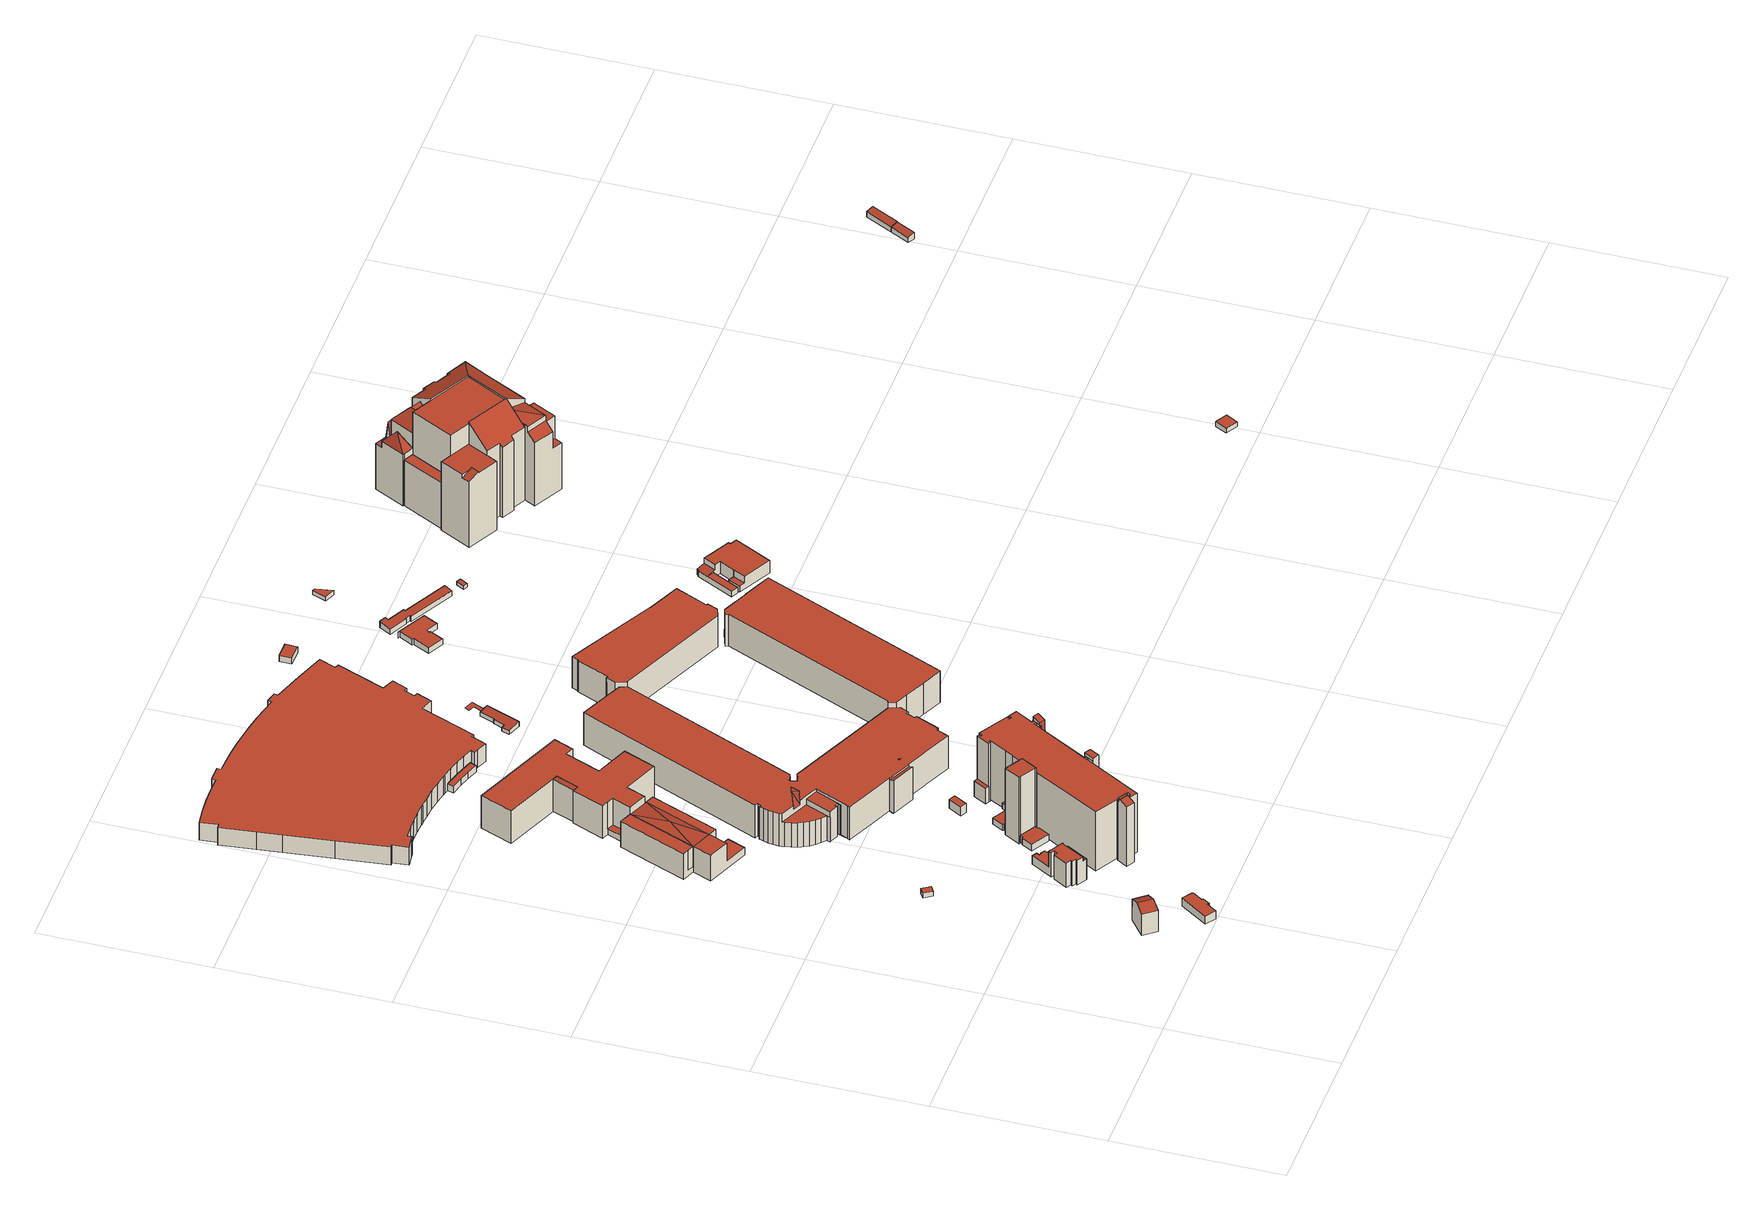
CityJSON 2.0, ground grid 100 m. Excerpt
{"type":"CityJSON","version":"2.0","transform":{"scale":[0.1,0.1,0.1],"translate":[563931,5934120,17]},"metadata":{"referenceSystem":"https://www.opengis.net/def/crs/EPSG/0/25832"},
"CityObjects":{
"building1":{"type":"Building","attributes":{"Gemeindeschluessel":"02100111","Geometrietyp2DReferenz":"3000","function":"31001_2070","roofType":"3100","measuredHeight":17,"storeysAboveGround":4},"address":[{"country":"Germany","locality":"Hamburg","thoroughfareNumber":"19","thoroughfareName":"Budapester Straße","postcode":"20359"}],"geometry":[{"type":"Solid","lod":"2","boundaries":[[[[0,1,2,3]],[[3,2,4,5]],[[4,6,7,5]],[[6,4,2,1,8]],[[7,6,8,9]],[[7,9,0,3,5]],[[8,1,0,9]]]],"semantics":{"surfaces":[{"type":"RoofSurface"},{"type":"WallSurface"},{"type":"GroundSurface"}],"values":[[0,1,2,1,1,1,0]]}}]},
"building2":{"type":"Building","attributes":{"Gemeindeschluessel":"02100111","Geometrietyp2DReferenz":"3000","function":"31001_2100","roofType":"1000","measuredHeight":5.37,"storeysAboveGround":2},"address":[{"country":"Germany","locality":"Hamburg","thoroughfareNumber":"16","thoroughfareName":"Budapester Straße","postcode":"20359"}],"geometry":[{"type":"Solid","lod":"2","boundaries":[[[[10,11,12,13,14,15,16,17,18]],[[19,20,21,22,23,24,25,26,27]],[[17,16,19,27]],[[16,15,20,19]],[[15,14,21,20]],[[14,13,22,21]],[[13,12,23,22]],[[12,11,24,23]],[[11,10,25,24]],[[10,18,26,25]],[[18,17,27,26]]]],"semantics":{"surfaces":[{"type":"RoofSurface"},{"type":"GroundSurface"},{"type":"WallSurface"}],"values":[[0,1,2,2,2,2,2,2,2,2,2]]}}]},
"building3":{"type":"Building","attributes":{"Gemeindeschluessel":"02100111","Geometrietyp2DReferenz":"3000","function":"31001_2500","roofType":"1000","measuredHeight":3.4,"storeysAboveGround":1},"address":[{"country":"Germany","locality":"Hamburg","thoroughfareName":"Heiligengeistfeld","postcode":"20359"}],"geometry":[{"type":"Solid","lod":"2","boundaries":[[[[28,29,30,31]],[[32,33,34,35]],[[30,29,32,35]],[[29,28,33,32]],[[28,31,34,33]],[[31,30,35,34]]]],"semantics":{"surfaces":[{"type":"RoofSurface"},{"type":"GroundSurface"},{"type":"WallSurface"}],"values":[[0,1,2,2,2,2]]}}]},
"building4":{"type":"Building","attributes":{"Gemeindeschluessel":"02100111","Geometrietyp2DReferenz":"3000","function":"31001_2500","roofType":"1000","measuredHeight":16.58,"storeysAboveGround":5},"address":[{"country":"Germany","locality":"Hamburg","thoroughfareName":"Budapester Straße","postcode":"20359"}],"geometry":[{"type":"Solid","lod":"2","boundaries":[[[[36,37,38,39,40,41,42,43,44,45,46,47,48,49]],[[50,51,52,53]],[[54,55,56,57]],[[48,47,58,59]],[[47,46,60,58]],[[46,45,61,60]],[[45,44,62,61]],[[42,41,56,55]],[[41,40,63,64]],[[40,39,52,51]],[[38,37,65,66]],[[37,36,67,65]],[[36,49,68,67]],[[49,48,59,68]],[[50,53,69,70]],[[71,72,73,74]],[[72,75,76,73]],[[77,78,79,80]],[[81,82,83,84]],[[82,85,86,83]],[[85,87,88,86]],[[87,89,90,88]],[[89,91,92,90]],[[93,94,95,96]],[[84,62,44,43,97,81]],[[98,78,77,94,93,75,72,71,91,89,87,85,82,81,97,99]],[[79,100,101,64,63,70,69,66,65,67,68,59,58,60,61,62,84,83,86,88,90,92,74,73,76,96,95,80]],[[100,98,99,54,57,101]],[[79,78,98,100]],[[95,94,77,80]],[[76,75,93,96]],[[92,91,71,74]],[[69,53,52,39,38,66]],[[63,40,51,50,70]],[[101,57,56,41,64]],[[97,43,42,55,54,99]]]],"semantics":{"surfaces":[{"type":"RoofSurface"},{"type":"WallSurface"},{"type":"GroundSurface"}],"values":[[0,0,0,1,1,1,1,1,1,1,1,1,1,1,1,1,1,1,1,1,1,1,1,1,1,0,2,1,1,1,1,1,1,1,1,1]]}}]},
"building5":{"type":"Building","attributes":{"Gemeindeschluessel":"02100111","Geometrietyp2DReferenz":"3000","function":"31001_2500","roofType":"1000","measuredHeight":4.61,"storeysAboveGround":1},"address":[{"country":"Germany","locality":"Hamburg","thoroughfareName":"Budapester Straße","postcode":"20359"}],"geometry":[{"type":"Solid","lod":"2","boundaries":[[[[102,103,104,105,106,107,108,109]],[[110,111,112,113,114,115,116,117]],[[108,107,110,117]],[[107,106,111,110]],[[106,105,112,111]],[[105,104,113,112]],[[104,103,114,113]],[[103,102,115,114]],[[102,109,116,115]],[[109,108,117,116]]]],"semantics":{"surfaces":[{"type":"RoofSurface"},{"type":"GroundSurface"},{"type":"WallSurface"}],"values":[[0,1,2,2,2,2,2,2,2,2]]}}]},
"building6":{"type":"Building","attributes":{"name":"Berufliche Schule für Banken, Versicherungen und Recht mit Beruflichem Gymnasium St. Pauli","Gemeindeschluessel":"02100111","Geometrietyp2DReferenz":"3000","function":"31001_3020","roofType":"1000","measuredHeight":22.19,"storeysAboveGround":5},"address":[{"country":"Germany","locality":"Hamburg","thoroughfareNumber":"58","thoroughfareName":"Budapester Straße","postcode":"20359"}],"geometry":[{"type":"Solid","lod":"2","boundaries":[[[[118,119,120,121,122,123]],[[124,125,126]],[[126,125,127]],[[128,129,130,131]],[[132,126,127,133]],[[134,135,136,137]],[[138,124,126,132]],[[139,140,141,142]],[[143,144,145]],[[122,121,146,147]],[[120,119,125,143,145]],[[119,118,127,125]],[[127,118,123,148,149]],[[150,151,124,131,130]],[[124,151,152,125]],[[152,153,144,143,125]],[[154,155,156,157]],[[155,158,159,156]],[[135,133,127,136]],[[127,149,160,137,136]],[[161,162,163,164]],[[162,165,166,163]],[[165,167,142,141]],[[168,128,131,124,169]],[[124,138,170,169]],[[168,171,129,128]],[[167,172,139,142]],[[172,173,140,139]],[[174,175,176,177]],[[178,179,180,181]],[[179,182,183,180]],[[184,185,186,187]],[[185,148,123,122,147,186]],[[175,188,189,176]],[[182,190,191,183]],[[181,192,193,178]],[[173,172,167,165,162,161,194,171,168,169,170,188,175,174,190,182,179,178,193,195,196]],[[197,157,156,159,187,186,147,146,198,199,200,201,164,163,166,202,203,192,181,180,183,191,177,176,189,204]],[[205,153,152,151,150,206]],[[155,154,160,149,148,185,184,158]],[[146,121,120,145,144,153,205,198]],[[200,150,130,129,171,194,201]],[[184,187,159,158]],[[204,138,132,133,135,134,197]],[[166,165,141,140,173,196,202]],[[189,188,170,138,204]],[[191,190,174,177]],[[201,194,161,164]],[[197,134,137,160,154,157]],[[202,196,195,203]],[[203,195,193,192]],[[150,200,199,206]],[[206,199,198,205]]]],"semantics":{"surfaces":[{"type":"RoofSurface"},{"type":"WallSurface"},{"type":"GroundSurface"}],"values":[[0,0,0,0,0,0,0,0,0,1,1,1,1,1,1,1,1,1,1,1,1,1,1,1,1,1,1,1,1,1,1,1,1,1,1,1,0,2,0,0,1,1,1,1,1,1,1,1,1,1,1,1,1]]}}]},
"building7":{"type":"Building","attributes":{"Gemeindeschluessel":"02100111","Geometrietyp2DReferenz":"3000","function":"31001_2500","roofType":"1000","measuredHeight":4.19,"storeysAboveGround":1},"address":[{"country":"Germany","locality":"Hamburg","thoroughfareName":"Budapester Straße","postcode":"20359"}],"geometry":[{"type":"Solid","lod":"2","boundaries":[[[[207,208,209,210,211,212,213,214]],[[215,216,217,218,219,220,221,222]],[[213,212,215,222]],[[212,211,216,215]],[[211,210,217,216]],[[210,209,218,217]],[[209,208,219,218]],[[208,207,220,219]],[[207,214,221,220]],[[214,213,222,221]]]],"semantics":{"surfaces":[{"type":"RoofSurface"},{"type":"GroundSurface"},{"type":"WallSurface"}],"values":[[0,1,2,2,2,2,2,2,2,2]]}}]},
"building8":{"type":"Building","attributes":{"Gemeindeschluessel":"02100111","Geometrietyp2DReferenz":"3000","function":"31001_2500","roofType":"1000","measuredHeight":45.59,"storeysAboveGround":8},"address":[{"country":"Germany","locality":"Hamburg","thoroughfareNumber":"18","thoroughfareName":"Budapester Straße","postcode":"20359"}],"geometry":[{"type":"Solid","lod":"2","boundaries":[[[[223,224,225,226]],[[227,228,229,230]],[[231,232,233,234]],[[235,236,237,238]],[[239,240,241,242,243]],[[244,245,240,239]],[[246,247,248,245,244]],[[249,250,251]],[[242,252,243]],[[226,225,253,254]],[[255,256,257,258]],[[256,259,260,257]],[[261,255,258,262]],[[228,227,263,264]],[[230,229,224,223]],[[265,266,267,268]],[[266,269,270,267]],[[271,272,273,274]],[[275,276,277,271]],[[278,279,280,281]],[[281,282,283,284]],[[282,285,286,283]],[[287,288,289,290]],[[288,291,292,289]],[[293,294,295,296]],[[297,298,299,300]],[[298,301,302,299]],[[303,304,305,306]],[[304,307,308,305]],[[233,232,309,250]],[[234,233,250,249]],[[310,311,251,312]],[[313,314,315,316]],[[314,317,318,315]],[[317,319,320,318]],[[321,322,323,324]],[[237,236,325,326]],[[235,238,327,328]],[[329,330,331,332]],[[330,333,334,331]],[[333,335,336,334]],[[337,338,339,340]],[[338,341,342,339]],[[341,248,247]],[[343,344,345,346]],[[347,348,349,252]],[[290,350,351,287]],[[344,297,300,345]],[[266,265,264,263,272,271,277,352,307,304,303,326,325,301,298,297,344,343,348,347,241,248,341,338,337,353,335,333,330,329,319,317,314,313,354,311,310,322,321,294,293,285,282,281,280,291,288,287,351,269]],[[339,342,355,243,252,349,346,345,300,299,302,328,327,306,305,308,356,357,274,273,254,253,268,267,270,350,290,289,292,358,262,258,257,260,359,284,283,286,296,295,324,323,312,251,250,309,316,315,318,320,332,331,334,336,360,340]],[[253,225,224,229,228,264,265,268]],[[273,272,263,227,230,223,226,254]],[[308,307,352,356]],[[295,294,321,324]],[[241,240,245,248]],[[355,246,244,239,243]],[[349,348,343,346]],[[347,252,242,241]],[[342,341,247,246,355]],[[360,353,337,340]],[[336,335,353,360]],[[320,319,329,332]],[[323,322,310,312]],[[354,231,234,249,251,311]],[[309,232,231,354,313,316]],[[327,238,237,326,303,306]],[[302,301,325,236,235,328]],[[286,285,293,296]],[[292,291,280,279,361,358]],[[359,362,278,281,284]],[[356,352,277,276,357]],[[357,276,275,271,274]],[[262,358,361,261]],[[359,260,259,362]],[[270,269,351,350]],[[259,256,255,261,361,279,278,362]]]],"semantics":{"surfaces":[{"type":"RoofSurface"},{"type":"WallSurface"},{"type":"GroundSurface"}],"values":[[0,0,0,0,0,0,0,0,0,1,1,1,1,1,1,1,1,1,1,1,1,1,1,1,1,1,1,1,1,1,1,1,1,1,1,1,1,1,1,1,1,1,1,1,1,1,1,1,0,2,1,1,1,1,1,1,1,1,1,1,1,1,1,1,1,1,1,1,1,1,1,1,1,1,1,0]]}}]},
"building9":{"type":"Building","attributes":{"Gemeindeschluessel":"02100111","Geometrietyp2DReferenz":"3000","function":"31001_2500","roofType":"1000","measuredHeight":6.09,"storeysAboveGround":1},"address":[{"country":"Germany","locality":"Hamburg","thoroughfareName":"Budapester Straße","postcode":"20359"}],"geometry":[{"type":"Solid","lod":"2","boundaries":[[[[363,364,365,366]],[[367,368,369,370]],[[365,364,367,370]],[[364,363,368,367]],[[363,366,369,368]],[[366,365,370,369]]]],"semantics":{"surfaces":[{"type":"RoofSurface"},{"type":"GroundSurface"},{"type":"WallSurface"}],"values":[[0,1,2,2,2,2]]}}]},
"building10":{"type":"Building","attributes":{"Gemeindeschluessel":"02100111","Geometrietyp2DReferenz":"3000","function":"31001_2500","roofType":"1000","measuredHeight":3.79,"storeysAboveGround":1},"address":[{"country":"Germany","locality":"Hamburg","thoroughfareName":"Budapester Straße","postcode":"20359"}],"geometry":[{"type":"Solid","lod":"2","boundaries":[[[[371,372,373,374]],[[375,376,377,378]],[[376,371,374,377]],[[375,372,371,376]],[[378,373,372,375]],[[377,374,373,378]]]],"semantics":{"surfaces":[{"type":"GroundSurface"},{"type":"RoofSurface"},{"type":"WallSurface"}],"values":[[0,1,2,2,2,2]]}}]},
"building11":{"type":"Building","attributes":{"Gemeindeschluessel":"02100111","Geometrietyp2DReferenz":"3000","function":"51009_1610","roofType":"1000","measuredHeight":4.45},"address":[{"country":"Germany","locality":"Hamburg","postcode":"20359"}],"geometry":[{"type":"Solid","lod":"2","boundaries":[[[[379,380,381,382]],[[383,379,382,384]],[[385,383,384,386]],[[387,388,385,386]],[[387,389,390,388]],[[389,391,392,390]],[[392,391,381,380]],[[384,382,381,391,389,387,386]],[[383,385,388,390,392,380,379]]]],"semantics":{"surfaces":[{"type":"WallSurface"},{"type":"GroundSurface"},{"type":"RoofSurface"}],"values":[[0,0,0,0,0,0,0,1,2]]}}]},
"building12":{"type":"Building","attributes":{"Gemeindeschluessel":"02100111","Geometrietyp2DReferenz":"3000","function":"31001_3230","roofType":"1000","measuredHeight":22.97,"storeysAboveGround":5},"address":[{"country":"Germany","locality":"Hamburg","thoroughfareNumber":"2","thoroughfareName":"Heiligengeistfeld","postcode":"20359"}],"geometry":[{"type":"Solid","lod":"2","boundaries":[[[[393,394,395]],[[396,397,398,399,400,401,402,403,404]],[[405,393,406]],[[407,408,409,410]],[[411,412,413]],[[414,415,416,417]],[[418,419,420,421]],[[422,423,424,425,426]],[[427,428,429,430]],[[431,432,433,434]],[[432,435,436,433]],[[435,437,438,436]],[[437,439,440,438]],[[439,441,442,440]],[[441,443,444,442]],[[443,445,446,444]],[[447,394,393]],[[448,449,450,451]],[[452,453,454,455]],[[453,456,457,454]],[[456,458,459,457]],[[458,460,461,459]],[[460,462,463,461]],[[403,402,464,465]],[[400,399,423,422]],[[399,398,466,423]],[[398,397,467,466]],[[397,396,468,467]],[[396,404,469,468]],[[470,471,395]],[[472,473,474,428]],[[406,471,475]],[[405,476,393]],[[405,406,475,476]],[[477,478,479,480]],[[409,408,427,430]],[[410,409,430,481]],[[482,483,412,411]],[[484,485,417,416]],[[483,486,413,412]],[[486,482,411,413]],[[487,488,489,490]],[[491,492,493,494]],[[415,414,495,496]],[[497,498,420,419]],[[418,421,499,500]],[[501,502,425,503]],[[502,504,426,425]],[[505,506,507,508]],[[509,510,511,512,513,514,515,516,446,445]],[[517,464,402,401,518,519,470,395,394,447,520,521,522]],[[523,524,525,526,489,488,527,528,529,530,531,532]],[[533,534,535,536,537,538,539,540,541,542]],[[543,544,545,474,473,546,547,548,549,501,503,550]],[[551,494,493,552,553,554,555,500,499,556,557,558,490,489,526,525,524,523,532,559,481,430,429,428,474,545,544,543,550,503,425,424,423,466,467,468,469,560,455,454,457,459,461,463,561,562,563,451,450,564,434,433,436,438,440,442,444,446,516,515,514,513,565,566,496,495,567,568,569,508,507,480,479,570,571,572,540,539,538,537,536,573,574]],[[447,393,476,475,471,470,519,518,575,504,502,501,549,548,547,546,473,472,576,577,531,530,529,528,527,488,487,578,579,498,497,580,581,582,492,491,583,584,585,535,534,533,542,541,586,587,588,478,477,589,590,506,505,591,592,485,484,593,512,511,510,509,445,443,441,439,437,435,432,431,520],[486,483,482]],[[448,594,595,596,462,460,458,456,453,452,465,464,517,522,521,449]],[[587,586,541,540,572,571,570,588]],[[569,568,592,591,505,508]],[[551,574,597,598,583,491,494]],[[553,552,493,492,582,581,580,554]],[[599,597,574,573,536,535,585]],[[499,421,420,498,579,557,556]],[[419,418,500,555,554,580,497]],[[600,599,585,584,583,598]],[[558,557,579,578,487,490]],[[568,567,495,414,417,485,592]],[[416,415,496,566,484]],[[484,566,565,513,512,593]],[[559,532,531,577,407,410,481]],[[506,590,601,507]],[[477,480,602,601,590,589]],[[570,479,478,588]],[[408,407,577,576,472,428,427]],[[575,518,401,400,422,426,504]],[[469,404,403,465,452,455,560]],[[463,462,596,595,562,561]],[[562,595,594,448,451,563]],[[450,449,521,520,431,434,564]],[[599,600,598,597]],[[480,507,601,602]],[[406,393,395,471]]]],"semantics":{"surfaces":[{"type":"RoofSurface"},{"type":"WallSurface"},{"type":"GroundSurface"}],"values":[[0,0,0,0,0,0,0,0,0,1,1,1,1,1,1,1,1,1,1,1,1,1,1,1,1,1,1,1,1,1,1,1,1,1,1,1,1,1,1,1,1,1,1,1,1,1,1,1,1,1,1,1,1,1,2,0,0,1,1,1,1,1,1,1,1,1,1,1,1,1,1,1,1,1,1,1,1,1,1,0,0,0]]}}]},
"building13":{"type":"Building","attributes":{"Gemeindeschluessel":"02100111","Geometrietyp2DReferenz":"3000","function":"31001_2010","roofType":"1000","measuredHeight":12.13,"storeysAboveGround":3},"address":[{"country":"Germany","locality":"Hamburg","thoroughfareNumber":"60","thoroughfareName":"Budapester Straße","postcode":"20359"}],"geometry":[{"type":"Solid","lod":"2","boundaries":[[[[603,604,605,606,607,608,609,610,611,612,613,614,615,616,617,618,619,620,621,622,623,624,625,626,627,628,629,630,631,632,633,634,635,636,637,638,639,640,641,642,643,644,645,646,647,648,649,650,651,652,653,654,655,656,657,658,659,660,661,662,663,664,665,666,667,668,669]],[[670,671,672,673,674,675,676,677,678,679,680,681,682,683,684,685,686,687,688,689,690,691,692,693,694,695,696,697,698,699,700,701,702,703,704,705,706,707,708,709,710,711,712,713,714,715,716,717,718,719,720,721,722,723,724,725,726,727,728,729,730,731,732,733,734,735,736]],[[734,603,669,735]],[[733,604,603,734]],[[732,605,604,733]],[[731,606,605,732]],[[730,607,606,731]],[[729,608,607,730]],[[728,609,608,729]],[[727,610,609,728]],[[726,611,610,727]],[[725,612,611,726]],[[724,613,612,725]],[[723,614,613,724]],[[722,615,614,723]],[[721,616,615,722]],[[720,617,616,721]],[[719,618,617,720]],[[718,619,618,719]],[[717,620,619,718]],[[716,621,620,717]],[[715,622,621,716]],[[714,623,622,715]],[[713,624,623,714]],[[712,625,624,713]],[[711,626,625,712]],[[710,627,626,711]],[[709,628,627,710]],[[708,629,628,709]],[[707,630,629,708]],[[706,631,630,707]],[[705,632,631,706]],[[704,633,632,705]],[[703,634,633,704]],[[702,635,634,703]],[[701,636,635,702]],[[700,637,636,701]],[[699,638,637,700]],[[698,639,638,699]],[[697,640,639,698]],[[696,641,640,697]],[[695,642,641,696]],[[694,643,642,695]],[[693,644,643,694]],[[692,645,644,693]],[[691,646,645,692]],[[690,647,646,691]],[[689,648,647,690]],[[688,649,648,689]],[[687,650,649,688]],[[686,651,650,687]],[[685,652,651,686]],[[684,653,652,685]],[[683,654,653,684]],[[682,655,654,683]],[[681,656,655,682]],[[680,657,656,681]],[[679,658,657,680]],[[678,659,658,679]],[[677,660,659,678]],[[676,661,660,677]],[[675,662,661,676]],[[674,663,662,675]],[[673,664,663,674]],[[672,665,664,673]],[[671,666,665,672]],[[670,667,666,671]],[[736,668,667,670]],[[735,669,668,736]]]],"semantics":{"surfaces":[{"type":"GroundSurface"},{"type":"RoofSurface"},{"type":"WallSurface"}],"values":[[0,1,2,2,2,2,2,2,2,2,2,2,2,2,2,2,2,2,2,2,2,2,2,2,2,2,2,2,2,2,2,2,2,2,2,2,2,2,2,2,2,2,2,2,2,2,2,2,2,2,2,2,2,2,2,2,2,2,2,2,2,2,2,2,2,2,2,2,2]]}}]},
"building14":{"type":"Building","attributes":{"Gemeindeschluessel":"02100111","Geometrietyp2DReferenz":"3000","function":"31001_3030","roofType":"1000","measuredHeight":3.39,"storeysAboveGround":2},"address":[{"country":"Germany","locality":"Hamburg","thoroughfareName":"Budapester Straße","postcode":"20359"}],"geometry":[{"type":"Solid","lod":"2","boundaries":[[[[737,738,739,740]],[[738,741,742,739]],[[741,743,744,742]],[[743,745,746,744]],[[745,747,748,746]],[[747,749,750,748]],[[749,751,752,750]],[[753,754,755,756]],[[752,756,755,740,739,742,744,746,748,757,758,759,760,750]],[[756,752,751,753]],[[740,755,754,737]],[[760,759,758,757,748,750]],[[754,753,751,749,747,745,743,741,738,737]]]],"semantics":{"surfaces":[{"type":"WallSurface"},{"type":"GroundSurface"},{"type":"RoofSurface"}],"values":[[0,0,0,0,0,0,0,0,1,0,0,2,2]]}}]},
"building15":{"type":"Building","attributes":{"Gemeindeschluessel":"02100111","Geometrietyp2DReferenz":"3000","function":"31001_3230","roofType":"1000","measuredHeight":21.65,"storeysAboveGround":4},"address":[{"country":"Germany","locality":"Hamburg","thoroughfareName":"Heiligengeistfeld","postcode":"20359"}],"geometry":[{"type":"Solid","lod":"2","boundaries":[[[[761,762,763]],[[764,765,766]],[[767,768,769,770]],[[771,772,773]],[[774,775,776,777]],[[775,778,779,776]],[[778,780,781,779]],[[782,783,766,765]],[[784,785,762,761]],[[769,768,771,773]],[[786,787,788,789,790,791,783,782,780,778,775,774,785,784,792]],[[793,794,795,777,776,779,781,796,797,798,799,800,801,802,803]],[[793,792,784,794]],[[802,787,786,803]],[[799,771,768,767,800]],[[801,788,787,802]],[[800,767,770,788,801]],[[788,770,769,773,772,789]],[[798,790,789,772,771,799]],[[803,786,792,793]],[[795,763,762,785,774,777]],[[794,784,761,763,795]],[[797,791,790,798]],[[796,764,766,783,791,797]],[[781,780,782,765,764,796]]]],"semantics":{"surfaces":[{"type":"RoofSurface"},{"type":"WallSurface"},{"type":"GroundSurface"}],"values":[[0,0,0,0,1,1,1,1,1,1,0,2,1,1,1,1,1,1,1,1,1,1,1,1,1]]}}]},
"building16":{"type":"Building","attributes":{"Gemeindeschluessel":"02100111","Geometrietyp2DReferenz":"3000","function":"31001_3230","roofType":"1000","measuredHeight":21.25,"storeysAboveGround":4},"address":[{"country":"Germany","locality":"Hamburg","thoroughfareName":"Heiligengeistfeld","postcode":"20359"}],"geometry":[{"type":"Solid","lod":"2","boundaries":[[[[804,805,806]],[[807,808,809]],[[810,811,804,806]],[[812,813,814,815]],[[816,817,818,819]],[[820,821,822,823]],[[824,825,808,807]],[[826,827,828,829]],[[827,830,831,828]],[[830,832,833,831]],[[822,834,835,836,837,815,814,829,828,831,833,819,818,838,823]],[[839,825,824,821,820,840,817,816,832,830,827,826,813,812,811,810,841]],[[810,806,805,837,836,841]],[[841,836,835,839]],[[834,809,808,825,839,835]],[[822,821,824,807,809,834]],[[820,823,838,840]],[[840,838,818,817]],[[816,819,833,832]],[[826,829,814,813]],[[837,805,804,811,812,815]]]],"semantics":{"surfaces":[{"type":"RoofSurface"},{"type":"WallSurface"},{"type":"GroundSurface"}],"values":[[0,0,1,1,1,1,1,1,1,1,2,0,1,1,1,1,1,1,1,1,1]]}}]},
"building17":{"type":"Building","attributes":{"Gemeindeschluessel":"02100111","Geometrietyp2DReferenz":"3000","function":"31001_2131","roofType":"1000","measuredHeight":4.2,"storeysAboveGround":1},"address":[{"country":"Germany","locality":"Hamburg","thoroughfareName":"Neuer Kamp","postcode":"20359"}],"geometry":[{"type":"Solid","lod":"2","boundaries":[[[[842,843,844,845]],[[846,847,848,849]],[[844,843,846,849]],[[843,842,847,846]],[[842,845,848,847]],[[845,844,849,848]]]],"semantics":{"surfaces":[{"type":"RoofSurface"},{"type":"GroundSurface"},{"type":"WallSurface"}],"values":[[0,1,2,2,2,2]]}}]},
"building18":{"type":"Building","attributes":{"Gemeindeschluessel":"02100111","Geometrietyp2DReferenz":"3000","function":"31001_3210","roofType":"1000","measuredHeight":3.84,"storeysAboveGround":1},"address":[{"country":"Germany","locality":"Hamburg","thoroughfareNumber":"71","thoroughfareName":"Feldstraße","postcode":"20359"}],"geometry":[{"type":"Solid","lod":"2","boundaries":[[[[850,851,852,853]],[[851,854,855,852]],[[854,856,857,855]],[[858,859,860,861]],[[862,858,861,863]],[[864,865,866,867]],[[868,869,870,871]],[[865,864,869,868,859,858,862,856,854,851,850,872]],[[853,852,855,857,863,861,860,871,870,867,866,873]],[[870,869,864,867]],[[866,865,872,873]],[[860,859,868,871]],[[873,872,850,853]],[[857,856,862,863]]]],"semantics":{"surfaces":[{"type":"WallSurface"},{"type":"RoofSurface"},{"type":"GroundSurface"}],"values":[[0,0,0,0,0,0,0,1,2,0,0,0,0,0]]}}]},
"building19":{"type":"Building","attributes":{"Gemeindeschluessel":"02100111","Geometrietyp2DReferenz":"3000","function":"31001_2600","roofType":"1000","measuredHeight":4.6,"storeysAboveGround":1},"address":[{"country":"Germany","locality":"Hamburg","thoroughfareName":"Feldstraße","postcode":"20359"}],"geometry":[{"type":"Solid","lod":"2","boundaries":[[[[874,875,876,877]],[[875,878,879,876]],[[878,880,881,879]],[[882,883,884,885]],[[883,886,887,884]],[[886,888,889,887]],[[888,890,891,889]],[[892,893,894,895]],[[880,878,875,874,893,892,890,888,886,883,882,896]],[[885,884,887,889,891,895,894,877,876,879,881,897]],[[897,896,882,885]],[[881,880,896,897]],[[894,893,874,877]],[[891,890,892,895]]]],"semantics":{"surfaces":[{"type":"WallSurface"},{"type":"RoofSurface"},{"type":"GroundSurface"}],"values":[[0,0,0,0,0,0,0,0,1,2,0,0,0,0]]}}]},
"building20":{"type":"Building","attributes":{"Gemeindeschluessel":"02100111","Geometrietyp2DReferenz":"3000","function":"31001_2600","roofType":"1000","measuredHeight":2.98,"storeysAboveGround":1},"address":[{"country":"Germany","locality":"Hamburg","thoroughfareName":"Feldstraße","postcode":"20359"}],"geometry":[{"type":"Solid","lod":"2","boundaries":[[[[898,899,900,901]],[[902,903,904,905]],[[900,899,902,905]],[[899,898,903,902]],[[898,901,904,903]],[[901,900,905,904]]]],"semantics":{"surfaces":[{"type":"RoofSurface"},{"type":"GroundSurface"},{"type":"WallSurface"}],"values":[[0,1,2,2,2,2]]}}]},
"building21":{"type":"Building","attributes":{"Gemeindeschluessel":"02100111","Geometrietyp2DReferenz":"3000","function":"31001_2600","roofType":"1000","measuredHeight":2.48,"storeysAboveGround":1},"address":[{"country":"Germany","locality":"Hamburg","thoroughfareName":"Feldstraße","postcode":"20359"}],"geometry":[{"type":"Solid","lod":"2","boundaries":[[[[906,907,908,909]],[[910,911,912,913]],[[911,906,909,912]],[[910,907,906,911]],[[913,908,907,910]],[[912,909,908,913]]]],"semantics":{"surfaces":[{"type":"GroundSurface"},{"type":"RoofSurface"},{"type":"WallSurface"}],"values":[[0,1,2,2,2,2]]}}]},
"building22":{"type":"Building","attributes":{"name":"Polizei","Gemeindeschluessel":"02100111","Geometrietyp2DReferenz":"3000","function":"31001_3070","roofType":"1000","measuredHeight":8.3,"storeysAboveGround":2},"address":[{"country":"Germany","locality":"Hamburg","thoroughfareName":"Feldstraße","postcode":"20359"}],"geometry":[{"type":"Solid","lod":"2","boundaries":[[[[914,915,916,917,918,919,920,921]],[[922,923,924,925]],[[926,921,920]],[[927,928,929,930]],[[919,918,931,932]],[[918,917,933,931]],[[914,921,934]],[[935,936,937,938]],[[939,940,916,915]],[[941,942,943,944]],[[942,945,946,943]],[[945,947,948,946]],[[945,942,941,940,939,949,936,935,950,947]],[[930,929,951,952,953,925,924,932,931,933,944,943,946,948,954]],[[920,919,932,924,923,926]],[[925,953,914,934,922]],[[936,951,929,928,937]],[[930,954,950,935,938,927]],[[933,917,916,940,941,944]],[[952,949,939,915,914,953]],[[951,936,949,952]],[[948,947,950,954]],[[938,937,928,927]],[[934,921,926,923,922]]]],"semantics":{"surfaces":[{"type":"RoofSurface"},{"type":"WallSurface"},{"type":"GroundSurface"}],"values":[[0,1,1,1,1,1,1,1,1,1,1,1,0,2,1,1,1,1,1,1,1,1,0,0]]}}]},
"building23":{"type":"Building","attributes":{"Gemeindeschluessel":"02100111","Geometrietyp2DReferenz":"3000","function":"31001_2460","roofType":"1000","measuredHeight":31.38,"storeysAboveGround":1},"address":[{"country":"Germany","locality":"Hamburg","thoroughfareName":"Feldstraße","postcode":"20359"}],"geometry":[{"type":"Solid","lod":"2","boundaries":[[[[955,956,957,958]],[[959,960,961,962]],[[957,956,959,962]],[[956,955,960,959]],[[955,958,961,960]],[[958,957,962,961]]]],"semantics":{"surfaces":[{"type":"RoofSurface"},{"type":"GroundSurface"},{"type":"WallSurface"}],"values":[[0,1,2,2,2,2]]}}]},
"building24":{"type":"Building","attributes":{"Gemeindeschluessel":"02100111","Geometrietyp2DReferenz":"3000","function":"31001_2010","roofType":"1000","measuredHeight":61.82,"storeysAboveGround":6},"address":[{"country":"Germany","locality":"Hamburg","thoroughfareNumber":"66","thoroughfareName":"Feldstraße","postcode":"20359"}],"geometry":[{"type":"Solid","lod":"2","boundaries":[[[[963,964,965,966,967]],[[968,969,970,971,972,973,974,975,976]],[[977,978,979,980,981]],[[982,979,978]],[[983,978,977]],[[984,985,986,987,988]],[[989,982,978,983]],[[990,991,992,993,994,995]],[[985,984,996]],[[997,994,998,999]],[[999,998,1000]],[[985,1001,1002,1003,1004,986]],[[1005,1006,995,997,999]],[[1001,985,996]],[[1007,1005,999,1000,1008]],[[1009,1010,1011,1012]],[[1013,972,1014,1015,1016,1017]],[[1018,1019,1013,1017]],[[1020,1021,1022,1023]],[[1024,1025,1026,1027]],[[1028,1029,1030,1031]],[[1032,1031,1033,1034]],[[1035,1036,1037,1038]],[[963,1039,964]],[[963,967,1040,1039]],[[1041,1042,962,1043]],[[1044,965,964]],[[1045,1046,1047,1048]],[[975,974,1045,1048,1049]],[[1045,974,973,1050]],[[973,972,1013,1050]],[[970,969,1051,1052]],[[969,968,1053,1051]],[[968,976,1054,1053]],[[981,980,1055,959]],[[987,986,983,977]],[[990,995,1006]],[[993,998,994]],[[1056,1057,1058,1059]],[[1057,1060,1061,1058]],[[1060,1062,1063,1061]],[[1064,1065,1066,1067]],[[1014,972,971]],[[1017,1016,1010,1009]],[[1068,1064,1067,1050]],[[1069,1068,1050,1013,1019]],[[1027,1026,1021,1020]],[[1070,1071,1033,1031]],[[1028,1031,1037,1036]],[[980,979,982,989,992,991,1072,1055]],[[1073,1074,1075,1076,1077,1078,1052,1051,1053,1054,1079,1080,1081,1043,962,961,960,959,1055,1072,1082,1083,1059,1058,1061,1063,1084,1085,1086,1087]],[[1048,1047,1088,1042,1041,1044,964,1039,1040,1089,1049]],[[961,1088,1047,1046,1090,988,960]],[[960,988,987,977,981,959]],[[1004,1008,1000,998,993,992,989,983,986]],[[1072,991,990,1006,1005,1007,1082]],[[1019,1074,1073,1091,1069]],[[1086,1035,1038,1032,1034,1087]],[[1085,1029,1028,1036,1035,1086]],[[1087,1034,1033,1071,1091,1073]],[[1031,1032,1038,1037,1031,1030,1092,1070]],[[1084,1093,1092,1030,1029,1085]],[[1075,1024,1027,1020,1023,1076]],[[1074,1019,1018,1025,1024,1075]],[[1076,1023,1022,1012,1011,1077]],[[1012,1022,1021,1026,1025,1018,1017,1009]],[[1077,1011,1010,1016,1015,1078]],[[1084,1063,1062,1093]],[[1002,1001,996,1066,1065,1094]],[[1083,1003,1002,1094,1056,1059]],[[1082,1007,1008,1004,1003,1083]],[[994,997,995]],[[1078,1015,1014,971,970,1052]],[[996,984,988,1090,1066]],[[1054,976,975,1049,1079]],[[1089,1080,1079,1049]],[[1088,961,962,1042]],[[1080,1089,1040,967,966,1081]],[[1081,966,965,1044,1041,1043]],[[1091,1071,1070,1064,1068,1069]],[[1065,1064,1070,1092,1093,1062,1060,1057,1056,1094]],[[1090,1046,1045,1050,1067,1066]]]],"semantics":{"surfaces":[{"type":"RoofSurface"},{"type":"WallSurface"},{"type":"GroundSurface"}],"values":[[0,0,0,0,0,0,0,0,0,0,0,0,0,0,0,0,0,0,0,0,0,0,0,1,1,1,1,1,1,1,1,1,1,1,1,1,1,1,1,1,1,1,1,1,1,1,1,1,1,1,2,0,1,1,1,1,1,1,1,1,1,1,1,1,1,1,1,1,1,1,1,1,1,1,1,1,1,1,1,0,0,0]]}}]},
"building25":{"type":"Building","attributes":{"Gemeindeschluessel":"02100106","Geometrietyp2DReferenz":"3000","function":"31001_2090","roofType":"1000","measuredHeight":3.24,"storeysAboveGround":1},"address":[{"country":"Germany","locality":"Hamburg","thoroughfareName":"Glacischaussee","postcode":"20359"}],"geometry":[{"type":"Solid","lod":"2","boundaries":[[[[1095,1096,1097,1098]],[[1099,1100,1101,1102]],[[1097,1096,1099,1102]],[[1096,1095,1100,1099]],[[1095,1098,1101,1100]],[[1098,1097,1102,1101]]]],"semantics":{"surfaces":[{"type":"RoofSurface"},{"type":"GroundSurface"},{"type":"WallSurface"}],"values":[[0,1,2,2,2,2]]}}]},
"building26":{"type":"Building","attributes":{"Gemeindeschluessel":"02100106","Geometrietyp2DReferenz":"3000","function":"31001_2140","roofType":"2100","measuredHeight":4.32,"storeysAboveGround":1},"address":[{"country":"Germany","locality":"Hamburg","thoroughfareName":"Glacischaussee","postcode":"20359"}],"geometry":[{"type":"Solid","lod":"2","boundaries":[[[[1103,1104,1105,1106]],[[1107,1108,1109,1110]],[[1105,1104,1107,1110]],[[1104,1103,1108,1107]],[[1103,1106,1109,1108]],[[1106,1105,1110,1109]]]],"semantics":{"surfaces":[{"type":"RoofSurface"},{"type":"GroundSurface"},{"type":"WallSurface"}],"values":[[0,1,2,2,2,2]]}}]},
"building27":{"type":"Building","attributes":{"Gemeindeschluessel":"02100106","Geometrietyp2DReferenz":"3000","function":"31001_2140","roofType":"2100","measuredHeight":4.73,"storeysAboveGround":1},"address":[{"country":"Germany","locality":"Hamburg","thoroughfareName":"Glacischaussee","postcode":"20359"}],"geometry":[{"type":"Solid","lod":"2","boundaries":[[[[1111,1112,1113,1114]],[[1115,1116,1117,1118]],[[1113,1112,1115,1118]],[[1112,1111,1116,1115]],[[1111,1114,1117,1116]],[[1114,1113,1118,1117]]]],"semantics":{"surfaces":[{"type":"RoofSurface"},{"type":"GroundSurface"},{"type":"WallSurface"}],"values":[[0,1,2,2,2,2]]}}]}
},
"vertices":[
[840,315,173],[783,388,173],[727,344,147],[785,270,147],[727,344,3],[785,270,3],[839,433,3],[896,359,3],[839,433,146],[896,359,147],
[1017,67,61],[1026,60,61],[1054,101,61],[1046,106,61],[1088,167,61],[1082,175,61],[1028,212,61],[915,47,61],[975,6,61],[1028,212,7],[1082,175,7],[1088,167,7],[1046,106,7],[1054,101,7],[1026,60,7],[1017,67,7],[975,6,7],[915,47,7],
[739,1525,50],[708,1573,50],[673,1550,50],[704,1502,50],[708,1573,16],[739,1525,16],[704,1502,16],[673,1550,16],
[1010,820,179],[1032,807,179],[1027,797,179],[1063,776,179],[1138,906,179],[1144,915,179],[1145,916,179],[1058,966,179],[1048,949,179],[1068,938,179],[1056,918,179],[1037,930,179],[988,847,179],[1016,830,179],[1162,892,152],[1138,906,152],[1063,776,152],[1085,763,152],[1148,914,152],[1145,916,152],[1144,915,152],[1148,913,152],[1037,930,13],[988,847,13],[1056,918,13],[1068,938,13],[1048,949,13],[1138,906,13],[1144,915,13],[1032,807,13],[1027,797,13],[1010,820,13],[1016,830,13],[1085,763,13],[1162,892,13],[1172,1005,70],[1181,1000,70],[1181,1000,13],[1172,1005,13],[1185,1008,70],[1185,1008,13],[1167,954,70],[1162,946,70],[1162,946,13],[1167,954,13],[1125,1080,70],[1154,1063,70],[1154,1063,13],[1125,1080,13],[1144,1046,70],[1144,1046,13],[1157,1038,70],[1157,1038,13],[1160,1043,70],[1160,1043,13],[1185,1028,70],[1185,1028,13],[1199,1000,70],[1171,952,70],[1171,952,13],[1199,1000,13],[1058,966,70],[1166,944,70],[1148,914,70],[1166,944,13],[1148,913,13],
[1364,1114,69],[1357,1118,69],[1368,1137,69],[1273,1192,69],[1262,1173,69],[1256,1176,69],[1218,1111,69],[1326,1049,69],[1256,1176,23],[1262,1173,23],[1273,1192,23],[1368,1137,23],[1357,1118,23],[1364,1114,23],[1326,1049,23],[1218,1111,23],
[644,2737,193],[518,2788,193],[518,2787,193],[520,2787,193],[474,2676,193],[599,2625,193],[684,3191,192],[518,2788,192],[664,2964,212],[644,2737,192],[729,3302,59],[689,3318,59],[644,3207,59],[684,3191,59],[808,3139,192],[809,3139,192],[858,3119,194],[809,3139,194],[644,2737,194],[694,2716,194],[795,3145,192],[822,3644,239],[794,3655,236],[739,3521,236],[767,3509,239],[518,2788,59],[479,2804,59],[518,2787,59],[520,2787,18],[474,2676,18],[599,2625,68],[644,2737,68],[644,3207,194],[684,3191,194],[518,2788,194],[479,2804,194],[693,2716,68],[674,2724,68],[674,2724,18],[693,2716,18],[672,2719,68],[672,2719,18],[694,2716,68],[652,3334,240],[729,3524,240],[729,3524,18],[652,3334,18],[739,3521,240],[739,3521,18],[767,3509,240],[729,3302,240],[684,3191,240],[795,3145,240],[689,3318,240],[822,3644,240],[794,3655,240],[1132,3359,240],[1054,3169,240],[1054,3169,18],[1132,3359,18],[1116,3745,240],[1070,3631,240],[1070,3631,18],[1116,3745,18],[1019,3652,240],[1019,3652,18],[783,2674,68],[740,2568,68],[740,2568,18],[783,2674,18],[841,3257,240],[841,3257,18],[932,3441,240],[932,3441,18],[545,3980,18],[545,3980,240],[690,3319,240],[467,3790,240],[794,3656,240],[858,3119,18],[444,2818,18],[609,3221,18],[644,3207,18],[690,3319,18],[794,3656,18],[467,3790,18],[795,3145,18],[444,2818,194],[609,3221,194],
[1432,1249,71],[1438,1246,71],[1477,1313,71],[1370,1375,71],[1331,1307,71],[1337,1304,71],[1327,1286,71],[1422,1232,71],[1337,1304,29],[1331,1307,29],[1370,1375,29],[1477,1313,29],[1438,1246,29],[1432,1249,29],[1422,1232,29],[1327,1286,29],
[1327,607,441],[1280,634,441],[1255,590,419],[1302,563,419],[1335,621,444],[1288,648,444],[1280,634,443],[1327,607,443],[1604,1533,119],[1585,1544,119],[1540,1467,119],[1560,1456,119],[1644,915,438],[1611,935,438],[1577,877,438],[1611,858,438],[1821,1224,432],[1789,1242,432],[1789,1242,416],[1783,1232,13],[1815,1213,13],[1846,1267,447],[1814,1286,447],[1849,1273,306],[1817,1291,307],[1815,1287,416],[1560,1456,13],[1540,1467,13],[1559,1456,13],[1783,1231,13],[1255,590,13],[1302,563,13],[1267,1195,469],[1321,1290,469],[1321,1290,13],[1267,1195,13],[1327,1286,469],[1327,1286,13],[1273,1192,469],[1273,1192,13],[1335,621,416],[1288,648,416],[1291,653,416],[1295,650,416],[1295,650,13],[1291,653,13],[1302,661,416],[1302,661,13],[1348,614,416],[1336,622,416],[1336,622,13],[1348,614,13],[1348,614,444],[1340,600,443],[1340,600,416],[1428,1228,469],[1373,1134,469],[1373,1134,416],[1428,1228,416],[1396,1172,416],[1396,1172,13],[1428,1228,13],[1415,1161,416],[1415,1161,13],[1401,1138,416],[1383,1149,416],[1383,1149,13],[1401,1138,13],[1374,1133,416],[1374,1133,13],[1498,1305,416],[1525,1352,416],[1525,1352,13],[1498,1305,13],[1594,933,416],[1603,928,416],[1603,928,13],[1594,933,13],[1608,936,416],[1608,936,13],[1577,878,416],[1598,914,416],[1598,914,13],[1577,878,13],[1587,920,416],[1587,920,13],[1585,1544,13],[1569,1450,416],[1559,1456,416],[1569,1450,13],[1614,1527,416],[1608,1517,416],[1608,1517,13],[1614,1527,13],[1617,1512,416],[1617,1512,13],[1629,1531,416],[1629,1531,13],[1584,1455,416],[1576,1460,416],[1576,1460,13],[1584,1455,13],[1611,935,416],[1577,877,416],[1611,858,13],[1644,915,13],[1804,1429,416],[1795,1413,416],[1795,1413,13],[1804,1429,13],[1806,1407,416],[1806,1407,13],[1815,1422,416],[1815,1422,13],[1802,1291,416],[1813,1285,416],[1813,1285,13],[1802,1291,13],[1817,1291,416],[1817,1291,13],[1802,1266,416],[1791,1272,416],[1791,1272,13],[1802,1266,13],[1783,1231,416],[1782,1232,416],[1782,1232,13],[1169,738,13],[1169,738,416],[1386,573,416],[1862,1395,416],[1604,1533,416],[1849,1273,13],[1386,573,13],[1340,600,13],[1368,1137,13],[1422,1232,13],[1862,1395,13],[1368,1137,469],[1422,1232,469],
[1462,1615,93],[1426,1636,93],[1381,1558,93],[1417,1538,93],[1426,1636,32],[1462,1615,32],[1417,1538,32],[1381,1558,32],
[1477,1317,33],[1504,1364,33],[1525,1352,33],[1498,1305,33],[1504,1364,71],[1477,1317,71],[1498,1305,71],[1525,1352,71],
[873,4196,48],[803,4213,48],[803,4213,4],[873,4196,4],[937,4177,48],[937,4177,4],[1010,4153,48],[1010,4153,4],[1024,4190,4],[1024,4190,48],[919,4224,4],[919,4224,48],[812,4253,4],[812,4253,48],
[1055,2404,249],[942,2360,219],[994,2337,219],[1032,2152,231],[1033,2153,231],[1052,2144,231],[1045,2128,231],[1047,2126,231],[1116,2284,231],[1041,2316,231],[974,2161,231],[1026,2138,231],[1084,2415,256],[1062,2363,256],[1458,1872,239],[1315,1935,239],[1304,1910,247],[1447,1846,247],[1488,1939,26],[1486,1933,26],[1495,1929,26],[1610,3606,78],[1598,3601,78],[1584,3568,78],[1634,3546,78],[1916,1930,77],[1864,1953,77],[1803,1815,77],[1855,1792,77],[1047,2126,26],[1045,2128,26],[1030,2094,26],[1025,2081,26],[1026,2079,26],[1315,1935,26],[1314,1936,26],[1303,1910,26],[1304,1910,26],[859,2415,249],[860,2444,249],[860,2444,26],[859,2415,26],[865,2474,249],[865,2474,26],[873,2502,249],[873,2502,26],[883,2530,249],[883,2530,26],[895,2525,249],[895,2525,26],[904,2546,249],[904,2546,26],[885,2555,249],[885,2555,26],[942,2360,249],[867,2347,193],[861,2381,193],[861,2381,26],[867,2347,26],[970,2162,193],[979,2182,193],[979,2182,26],[970,2162,26],[952,2204,193],[952,2204,26],[928,2228,193],[928,2228,26],[908,2255,193],[908,2255,26],[891,2284,193],[891,2284,26],[1041,2316,193],[974,2161,193],[1052,2144,26],[1033,2153,26],[1032,2152,26],[1026,2138,26],[994,2337,249],[1048,2358,249],[1314,1936,249],[1315,1937,249],[1315,1937,26],[1062,2363,249],[1084,2415,249],[1150,2440,249],[1138,2435,249],[1138,2435,26],[1150,2440,26],[1447,1846,26],[1488,1939,249],[1486,1933,249],[1584,3568,249],[1634,3546,249],[1495,1929,249],[1767,1771,249],[1755,1743,249],[1755,1743,26],[1767,1771,26],[1887,2007,249],[1873,2013,249],[1873,2013,26],[1887,2007,26],[1610,3606,26],[1598,3601,26],[1864,1953,249],[1803,1815,249],[1855,1792,26],[1916,1930,26],[1018,2066,249],[1025,2081,249],[1018,2066,26],[1026,2079,249],[1191,2456,249],[1155,2442,249],[1155,2442,26],[1191,2456,26],[887,2559,249],[959,2722,249],[1325,3559,249],[1370,3662,249],[1370,3662,26],[1325,3559,26],[959,2722,26],[887,2559,26],[994,2337,193],[1116,2284,249],[1041,2316,249],[860,2396,249],[860,2396,193],[942,2360,193],[1501,1856,26],[1564,1828,26],[1587,1818,26],[1667,1782,26],[1667,1782,249],[1587,1818,249],[1564,1828,249],[1501,1856,249],[1460,1874,249],[1460,1874,26],[1619,2238,249],[1886,2121,249],[1887,2121,249],[1887,2121,26],[1886,2121,26],[1619,2238,26],[1475,2301,26],[1207,2419,26],[1207,2419,249],[1475,2301,249],[1042,2056,26],[1106,2028,26],[1187,1993,26],[1187,1993,249],[1106,2028,249],[1042,2056,249],[1021,2065,249],[1021,2065,26],[1888,2008,26],[1867,1999,26],[1851,1962,26],[1850,1960,26],[1864,1953,26],[1803,1815,26],[1789,1821,26],[1781,1803,26],[1458,1872,26],[974,2161,26],[885,2296,26],[877,2315,26],[871,2333,26],[860,2396,26],[1583,3568,26],[1584,3568,26],[1634,3546,26],[1650,3503,26],[1490,3137,26],[1152,2398,26],[1169,2404,26],[1173,2406,26],[1911,2060,26],[1925,2022,26],[1047,2126,249],[1315,1935,249],[1458,1872,249],[1781,1803,249],[1789,1821,249],[1850,1960,249],[1851,1962,249],[1867,1999,249],[1888,2008,249],[1910,2059,249],[1911,2060,249],[1173,2406,249],[1169,2404,249],[1152,2398,249],[1149,2440,249],[1145,2446,249],[1490,3137,249],[1650,3503,249],[1583,3568,249],[871,2333,193],[877,2315,193],[885,2296,193],[1925,2022,76],[1888,2008,76],[1911,2060,76],[1910,2059,76],[1145,2446,26],[1149,2440,26],
[483,5416,5],[563,5412,5],[642,5407,5],[721,5399,5],[799,5389,5],[878,5376,5],[956,5362,5],[1033,5345,5],[1110,5327,5],[1116,5349,5],[1181,5333,5],[1176,5311,5],[1355,5251,5],[1532,5188,5],[1492,5089,5],[1515,5079,5],[1398,4792,5],[1471,4762,5],[1434,4670,5],[1413,4679,5],[1386,4613,5],[1407,4605,5],[1369,4513,5],[1296,4543,5],[1161,4213,5],[1144,4219,5],[1107,4129,5],[1045,4154,5],[1021,4164,5],[1031,4187,5],[970,4208,5],[909,4227,5],[847,4244,5],[784,4259,5],[783,4257,5],[771,4260,5],[771,4262,5],[705,4274,5],[639,4285,5],[572,4292,5],[505,4298,5],[505,4296,5],[492,4297,5],[492,4299,5],[429,4302,5],[367,4302,5],[304,4301,5],[241,4297,5],[234,4296,5],[237,4270,5],[212,4268,5],[145,4261,5],[135,4355,5],[118,4353,5],[82,4654,5],[48,4937,5],[31,5078,5],[6,5287,5],[30,5290,5],[18,5395,5],[110,5407,5],[203,5414,5],[297,5417,5],[390,5416,5],[390,5440,5],[456,5440,5],[483,5440,5],[390,5440,127],[390,5416,127],[297,5417,127],[203,5414,127],[110,5407,127],[18,5395,127],[30,5290,127],[6,5287,127],[31,5078,127],[48,4937,127],[82,4654,127],[118,4353,127],[135,4355,127],[145,4261,127],[212,4268,127],[237,4270,127],[234,4296,127],[241,4297,127],[304,4301,127],[367,4302,127],[429,4302,127],[492,4299,127],[492,4297,127],[505,4296,127],[505,4298,127],[572,4292,127],[639,4285,127],[705,4274,127],[771,4262,127],[771,4260,127],[783,4257,127],[784,4259,127],[847,4244,127],[909,4227,127],[970,4208,127],[1031,4187,127],[1021,4164,127],[1045,4154,127],[1107,4129,127],[1144,4219,127],[1161,4213,127],[1296,4543,127],[1369,4513,127],[1407,4605,127],[1386,4613,127],[1413,4679,127],[1434,4670,127],[1471,4762,127],[1398,4792,127],[1515,5079,127],[1492,5089,127],[1532,5188,127],[1355,5251,127],[1176,5311,127],[1181,5333,127],[1116,5349,127],[1110,5327,127],[1033,5345,127],[956,5362,127],[878,5376,127],[799,5389,127],[721,5399,127],[642,5407,127],[563,5412,127],[483,5416,127],[483,5440,127],[456,5440,127],
[1392,4112,40],[1419,4180,40],[1419,4180,14],[1392,4112,14],[1424,4178,40],[1424,4178,14],[1460,4269,40],[1460,4269,14],[1493,4256,45],[1493,4256,14],[1494,4256,45],[1494,4256,14],[1516,4247,48],[1516,4247,14],[1434,4043,48],[1434,4043,14],[1355,4075,37],[1373,4120,37],[1373,4120,14],[1355,4075,14],[1521,4324,14],[1487,4337,14],[1498,4365,14],[1554,4343,14],
[2016,2057,67],[1942,2089,67],[1963,2037,67],[2481,3220,68],[2429,3200,68],[2504,3167,68],[2715,3174,76],[2624,3214,76],[2587,3130,76],[2679,3090,76],[2624,3214,67],[2587,3131,67],[2587,3130,67],[1926,2131,251],[1941,2138,251],[1941,2138,35],[1926,2131,35],[2393,3168,251],[2393,3168,35],[2387,3184,251],[2387,3184,35],[2429,3200,251],[2504,3167,251],[2016,2057,251],[1942,2089,251],[2268,1947,251],[2754,3057,251],[2679,3090,251],[2587,3131,251],[2587,3130,251],[2504,3166,251],[2141,2003,251],[2141,2003,35],[2016,2057,35],[1963,2037,35],[2481,3220,35],[2504,3166,35],[2587,3130,35],[2624,3214,35],[2715,3174,35],[2679,3090,35],[2754,3057,35],[2268,1947,35],
[1691,3633,72],[1649,3617,72],[1665,3576,72],[2452,3301,74],[2426,3242,74],[2468,3259,74],[1665,3576,248],[1691,3633,248],[1691,3634,248],[1702,3629,248],[1702,3629,35],[1691,3634,35],[2332,3588,248],[2330,3585,248],[2330,3585,35],[2332,3588,35],[2441,3306,248],[2451,3301,248],[2451,3301,35],[2441,3306,35],[2452,3301,248],[2426,3242,248],[1787,3823,248],[1790,3821,248],[1790,3821,35],[1787,3823,35],[1806,3858,248],[1806,3858,35],[1808,3862,248],[1808,3862,35],[2468,3259,35],[2369,3220,35],[1688,3518,35],[1649,3617,35],[2526,3499,35],[2369,3220,248],[2526,3499,248],[1688,3518,248],
[1688,5430,54],[1589,5432,54],[1587,5360,54],[1686,5358,54],[1589,5432,12],[1688,5430,12],[1686,5358,12],[1587,5360,12],
[1987,4715,77],[1994,4711,77],[1994,4711,39],[1987,4715,39],[1951,4629,77],[1951,4629,39],[1855,4679,77],[1855,4679,39],[1899,4783,77],[1944,4868,77],[1944,4868,39],[1899,4783,39],[1908,4778,77],[1908,4778,39],[2113,4782,77],[2068,4695,77],[2068,4695,39],[2113,4782,39],[1936,4872,77],[1937,4874,77],[1937,4874,39],[1936,4872,39],[1996,4733,77],[1996,4733,39],
[2022,4956,78],[2128,4901,78],[2128,4901,35],[2022,4956,35],[2123,4893,77],[2123,4893,35],[2390,4754,77],[2390,4754,35],[2093,4849,69],[2097,4857,71],[2097,4857,35],[2093,4849,35],[2067,4872,71],[2067,4872,35],[2064,4867,70],[2064,4867,35],[1956,4924,70],[1956,4924,35],[1994,4994,81],[2031,4974,81],[2031,4974,35],[1994,4994,35],[2366,4707,70],[2366,4707,35],
[2178,5416,60],[2163,5422,60],[2129,5338,60],[2194,5313,60],[2163,5422,31],[2178,5416,31],[2194,5313,31],[2129,5338,31],
[2464,4650,33],[2440,4663,33],[2465,4709,33],[2489,4697,33],[2440,4663,57],[2464,4650,57],[2489,4697,57],[2465,4709,57],
[2918,3414,84],[2930,3408,86],[2967,3482,86],[2921,3505,79],[2914,3492,79],[2906,3496,77],[2875,3436,77],[2881,3433,78],[2834,3252,78],[2791,3274,78],[2791,3274,39],[2834,3252,39],[2875,3436,78],[2845,3246,78],[2882,3318,78],[2882,3318,39],[2845,3246,39],[2914,3492,39],[2906,3496,39],[2921,3505,39],[2918,3414,78],[2880,3228,122],[2917,3300,122],[2917,3300,78],[2880,3228,78],[2930,3408,122],[2967,3482,122],[3005,3462,122],[3133,3396,122],[3133,3396,39],[3005,3462,39],[3126,3382,122],[3126,3382,39],[3164,3362,122],[3164,3362,39],[2964,3391,122],[3049,3141,122],[2917,3300,39],[2964,3391,39],[2918,3414,39],[3049,3141,39],
[3082,5146,349],[3026,5175,349],[2893,4921,349],[2949,4892,349],[3026,5175,35],[3082,5146,35],[2949,4892,35],[2893,4921,35],
[2876,4752,512],[2859,4761,504],[2812,4786,482],[2788,4739,482],[2851,4706,512],[3083,4644,517],[3159,4604,517],[3168,4621,533],[3258,4574,533],[3271,4600,558],[3323,4698,654],[3072,4830,654],[3007,4706,534],[3092,4661,533],[3082,5146,390],[3087,5234,482],[3019,5180,391],[3019,5179,390],[3026,5175,390],[3092,5320,391],[3156,5288,390],[3143,5114,587],[3180,5185,587],[3156,5288,497],[3082,5146,497],[3082,5146,498],[3093,5321,390],[3178,5330,348],[3115,5363,348],[3093,5321,348],[3156,5288,348],[3159,5293,348],[3176,5325,348],[3204,5082,497],[3167,5309,467],[3156,5288,307],[3228,5277,467],[3217,5256,467],[3241,5153,587],[3269,5205,521],[3268,5206,521],[3278,5225,497],[3299,5267,311],[3178,5330,311],[3300,5267,310],[3278,5225,310],[3374,4492,512],[3251,4556,512],[3227,4509,466],[3349,4445,466],[3323,4698,583],[3258,4574,552],[3261,4573,552],[3251,4556,547],[3374,4492,547],[3447,4632,547],[3447,4633,547],[3435,4460,350],[3374,4492,350],[3349,4445,350],[3410,4413,350],[3509,4600,504],[3447,4632,504],[3374,4492,504],[3435,4460,504],[3676,5070,463],[3552,5134,463],[3530,5092,463],[3654,5028,463],[3716,4995,463],[3581,4888,463],[3642,4855,463],[3738,5037,342],[3676,5070,364],[3654,5028,364],[3716,4995,342],[2876,4752,504],[2851,4706,504],[2885,4925,504],[2893,4921,504],[2885,4925,35],[2812,4786,504],[3072,4830,642],[2950,4893,642],[2950,4893,504],[3072,4830,504],[3007,4706,504],[3323,4698,642],[3159,4604,35],[3168,4621,35],[3083,4644,35],[3092,4661,35],[3019,5179,35],[3359,5158,583],[3368,5176,573],[3368,5176,35],[3359,5158,35],[3441,5138,573],[3441,5138,35],[3432,5120,583],[3432,5120,35],[3455,4950,650],[3204,5082,650],[3204,5082,642],[3455,4950,642],[3323,4698,650],[3447,4633,573],[3654,5028,573],[3581,4888,573],[3115,5363,35],[3580,4888,35],[3447,4633,35],[3509,4600,35],[3410,4413,35],[3227,4509,35],[3261,4573,35],[3007,4706,35],[2973,4642,35],[2788,4739,35],[3300,5267,35],[3268,5206,35],[3520,5074,35],[3552,5134,35],[3738,5037,35],[3642,4855,35],[2949,4892,504],[2973,4642,504],[3082,5146,642],[3580,4888,573],[3530,5092,573],[3520,5074,583],[3269,5205,583],
[4999,1187,84],[4927,1227,84],[4888,1156,84],[4960,1116,84],[4927,1227,52],[4999,1187,52],[4960,1116,52],[4888,1156,52],
[6040,3349,92],[6000,3370,82],[5941,3257,82],[5981,3236,92],[6000,3370,49],[6040,3349,49],[5981,3236,49],[5941,3257,49],
[6125,3512,95],[6085,3533,85],[6000,3370,85],[6040,3349,95],[6085,3533,48],[6125,3512,48],[6040,3349,48],[6000,3370,48]
]}
